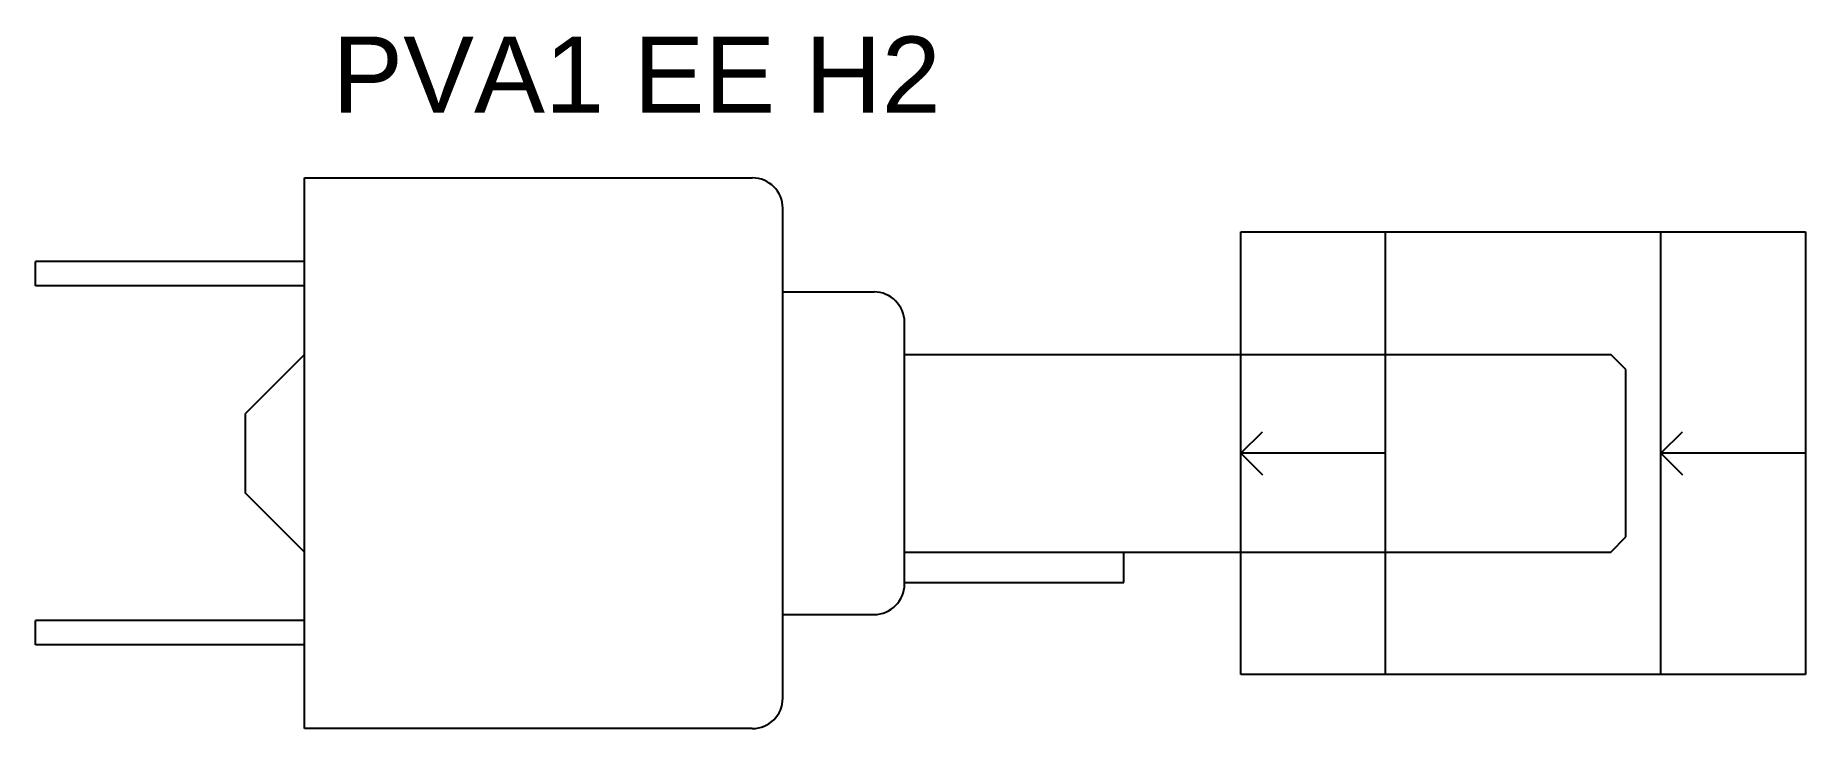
# Model space of a CAD drawing. Header units: inches. Extents: x -0.14 to 1.02, y 0 to 0.46.
import ezdxf
from ezdxf.enums import TextEntityAlignment as Align

# ---------------------------------------------------------------- set-up
doc = ezdxf.new("R2010")
doc.units = ezdxf.units.IN
doc.header["$MEASUREMENT"] = 0
doc.layers.get('0').update_dxf_attribs({"color": 5})
doc.styles.get("Standard").update_dxf_attribs({"font": 'arial.ttf'})

msp = doc.modelspace()

# ---------------------------------------------------------------- linework, layer by layer
for p, q in [((0.0388, 0.362), (0.333, 0.362)), ((0.0388, 0), (0.0388, 0.362)), ((0.353, 0.02), (0.353, 0.342)), ((0.654, 0.3265), (1.025, 0.3265)), ((0.654, 0.0355), (0.654, 0.3265)), ((0.749, 0.0355), (0.749, 0.3265)), ((0.93, 0.0355), (0.93, 0.3265)), ((1.025, 0.3265), (1.025, 0.0355)), ((0.0388, 0.307), (-0.138, 0.307)), ((-0.138, 0.291), (-0.138, 0.307)), ((0.0388, 0.291), (-0.138, 0.291)), ((0.353, 0.287), (0.413, 0.287)), ((0.433, 0.095), (0.433, 0.267)), ((0.0388, 0.246), (0, 0.2072)), ((0.433, 0.246), (0.897, 0.246)), ((0.907, 0.236), (0.897, 0.246)), ((0.907, 0.126), (0.907, 0.236)), ((0, 0.1548), (0, 0.2072)), ((0, 0.1548), (0, 0.2072)), ((0.654, 0.181), (0.6681, 0.1951)), ((0.93, 0.181), (0.9441, 0.1951)), ((0.749, 0.181), (0.654, 0.181)), ((0.654, 0.181), (0.6681, 0.1669)), ((1.025, 0.181), (0.93, 0.181)), ((0.93, 0.181), (0.9441, 0.1669)), ((0.0388, 0.116), (0, 0.1548)), ((0.897, 0.116), (0.907, 0.126)), ((0.433, 0.116), (0.897, 0.116)), ((0.577, 0.096), (0.577, 0.116)), ((0.433, 0.096), (0.577, 0.096)), ((-0.138, 0.055), (-0.138, 0.071)), ((0.0388, 0.071), (-0.138, 0.071)), ((0.353, 0.075), (0.413, 0.075)), ((0.0388, 0.055), (-0.138, 0.055)), ((1.025, 0.0355), (0.654, 0.0355)), ((0.333, 0), (0.0388, 0))]:
    msp.add_line(p, q)
for centre, start, end in [((0.333, 0.342), 0, 90), ((0.413, 0.267), 0, 90), ((0.413, 0.095), 270, 0), ((0.333, 0.02), 270, 0)]:
    msp.add_arc(centre, 0.02, start, end)

# ---------------------------------------------------------------- texts
msp.add_text('PVA1 EE H2', height=0.05).set_placement((0.057, 0.4299), align=Align.MIDDLE_LEFT)

doc.saveas('drawing.dxf')
